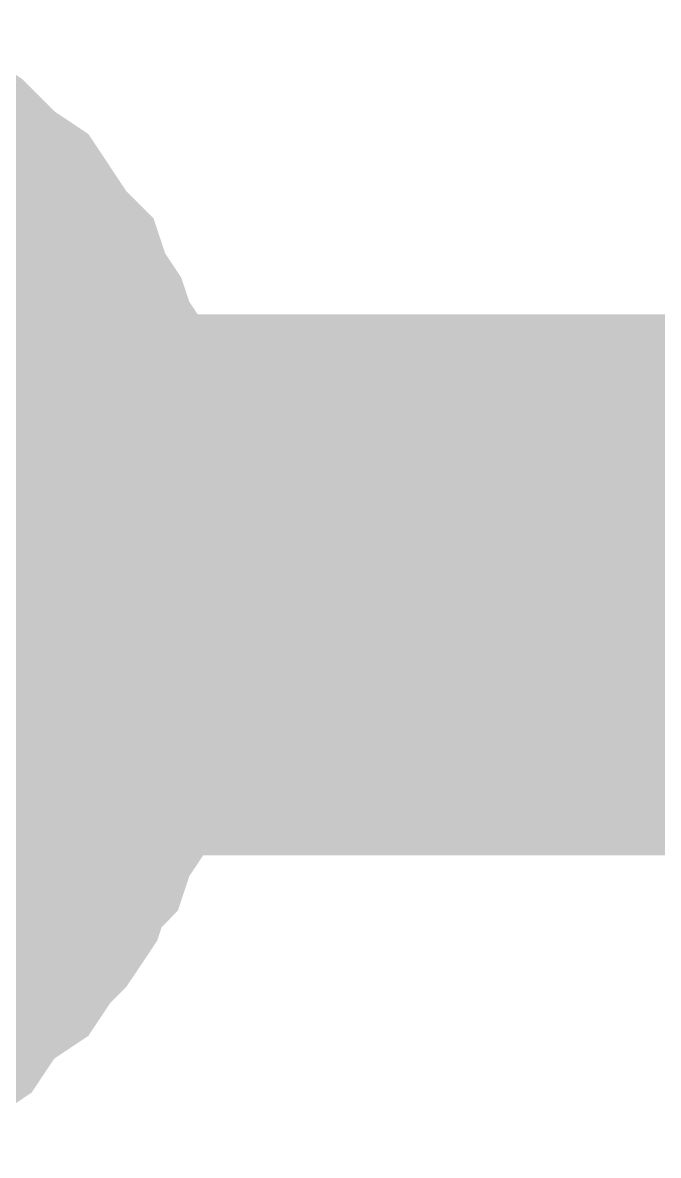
# Model space of a CAD drawing. Header units: inches. Extents: x 0 to 841, y 0 to 594.
# Drawn here: x 363.093 to 363.973, y 551.706 to 553.274 of the extents above; entities that cross this region are included whole.
import ezdxf

# ---------------------------------------------------------------- set-up
doc = ezdxf.new("R2010")
doc.units = ezdxf.units.IN
doc.layers.add('Sheet', color=255, linetype='Continuous')

msp = doc.modelspace()

# ---------------------------------------------------------------- linework, layer by layer
at = {"layer": 'Sheet'}
for points in [[(362.9294, 553.1243, 0.2997, 0.2997, 0), (362.9631, 553.1019, 0.2997, 0.2997, 0), (362.9968, 553.0794, 0.2997, 0.2997, 0), (363.0192, 553.0569, 0.2997, 0.2997, 0), (363.0417, 553.0345, 0.2997, 0.2997, 0), (363.0754, 553.012, 0.2997, 0.2997, 0), (363.0978, 552.9783, 0.2997, 0.2997, 0), (363.1203, 552.9446, 0.2997, 0.2997, 0), (363.1428, 552.9222, 0.2997, 0.2997, 0), (363.154, 552.8885, 0.2997, 0.2997, 0), (363.1764, 552.8548, 0.2997, 0.2997, 0), (363.1877, 552.8211, 0.2997, 0.2997, 0), (363.2101, 552.7874, 0.2997, 0.2997, 0), (363.2214, 552.7537, 0.2997, 0.2997, 0), (363.2326, 552.7201, 0.2997, 0.2997, 0), (363.2438, 552.6864, 0.2997, 0.2997, 0), (363.255, 552.6527, 0.2997, 0.2997, 0), (363.255, 552.6078, 0.2997, 0.2997, 0), (363.2663, 552.5741, 0.2997, 0.2997, 0), (363.2663, 552.5292, 0.2997, 0.2997, 0), (363.2663, 552.4955, 0.2997, 0.2997, 0)], [(362.9294, 553.1243, 0.2997, 0.2997, 0), (362.9631, 553.1019, 0.2997, 0.2997, 0), (362.9968, 553.0794, 0.2997, 0.2997, 0), (363.0192, 553.0569, 0.2997, 0.2997, 0), (363.0417, 553.0345, 0.2997, 0.2997, 0), (363.0754, 553.012, 0.2997, 0.2997, 0), (363.0978, 552.9783, 0.2997, 0.2997, 0), (363.1203, 552.9446, 0.2997, 0.2997, 0), (363.1428, 552.9222, 0.2997, 0.2997, 0), (363.154, 552.8885, 0.2997, 0.2997, 0), (363.1764, 552.8548, 0.2997, 0.2997, 0), (363.1877, 552.8211, 0.2997, 0.2997, 0), (363.2101, 552.7874, 0.2997, 0.2997, 0), (363.2214, 552.7537, 0.2997, 0.2997, 0), (363.2326, 552.7201, 0.2997, 0.2997, 0), (363.2438, 552.6864, 0.2997, 0.2997, 0), (363.255, 552.6527, 0.2997, 0.2997, 0), (363.255, 552.6078, 0.2997, 0.2997, 0), (363.2663, 552.5741, 0.2997, 0.2997, 0), (363.2663, 552.5292, 0.2997, 0.2997, 0), (363.2663, 552.4955, 0.2997, 0.2997, 0)], [(362.9294, 553.1243, 0.2997, 0.2997, 0), (362.9631, 553.1019, 0.2997, 0.2997, 0), (362.9968, 553.0794, 0.2997, 0.2997, 0), (363.0192, 553.0569, 0.2997, 0.2997, 0), (363.0417, 553.0345, 0.2997, 0.2997, 0), (363.0754, 553.012, 0.2997, 0.2997, 0), (363.0978, 552.9783, 0.2997, 0.2997, 0), (363.1203, 552.9446, 0.2997, 0.2997, 0), (363.1428, 552.9222, 0.2997, 0.2997, 0), (363.154, 552.8885, 0.2997, 0.2997, 0), (363.1764, 552.8548, 0.2997, 0.2997, 0), (363.1877, 552.8211, 0.2997, 0.2997, 0), (363.2101, 552.7874, 0.2997, 0.2997, 0), (363.2214, 552.7537, 0.2997, 0.2997, 0), (363.2326, 552.7201, 0.2997, 0.2997, 0), (363.2438, 552.6864, 0.2997, 0.2997, 0), (363.255, 552.6527, 0.2997, 0.2997, 0), (363.255, 552.6078, 0.2997, 0.2997, 0), (363.2663, 552.5741, 0.2997, 0.2997, 0), (363.2663, 552.5292, 0.2997, 0.2997, 0), (363.2663, 552.4955, 0.2997, 0.2997, 0)], [(363.0417, 553.0345, 0.0991, 0.0991, 0), (363.0754, 553.012, 0.0991, 0.0991, 0), (363.0978, 552.9783, 0.0991, 0.0991, 0), (363.1203, 552.9446, 0.0991, 0.0991, 0), (363.1428, 552.9222, 0.0991, 0.0991, 0), (363.154, 552.8885, 0.0991, 0.0991, 0), (363.1764, 552.8548, 0.0991, 0.0991, 0), (363.1877, 552.8211, 0.0991, 0.0991, 0), (363.2101, 552.7874, 0.0991, 0.0991, 0), (363.2214, 552.7537, 0.0991, 0.0991, 0), (363.2326, 552.7201, 0.0991, 0.0991, 0), (363.2438, 552.6864, 0.0991, 0.0991, 0), (363.255, 552.6527, 0.0991, 0.0991, 0), (363.255, 552.6078, 0.0991, 0.0991, 0), (363.2663, 552.5741, 0.0991, 0.0991, 0), (363.2663, 552.5292, 0.0991, 0.0991, 0), (363.2663, 552.4955, 0.0991, 0.0991, 0)], [(363.0417, 553.0345, 0.0991, 0.0991, 0), (363.0754, 553.012, 0.0991, 0.0991, 0), (363.0978, 552.9783, 0.0991, 0.0991, 0), (363.1203, 552.9446, 0.0991, 0.0991, 0), (363.1428, 552.9222, 0.0991, 0.0991, 0), (363.154, 552.8885, 0.0991, 0.0991, 0), (363.1764, 552.8548, 0.0991, 0.0991, 0), (363.1877, 552.8211, 0.0991, 0.0991, 0), (363.2101, 552.7874, 0.0991, 0.0991, 0), (363.2214, 552.7537, 0.0991, 0.0991, 0), (363.2326, 552.7201, 0.0991, 0.0991, 0), (363.2438, 552.6864, 0.0991, 0.0991, 0), (363.255, 552.6527, 0.0991, 0.0991, 0), (363.255, 552.6078, 0.0991, 0.0991, 0), (363.2663, 552.5741, 0.0991, 0.0991, 0), (363.2663, 552.5292, 0.0991, 0.0991, 0), (363.2663, 552.4955, 0.0991, 0.0991, 0)], [(363.0417, 553.0345, 0.0991, 0.0991, 0), (363.0754, 553.012, 0.0991, 0.0991, 0), (363.0978, 552.9783, 0.0991, 0.0991, 0), (363.1203, 552.9446, 0.0991, 0.0991, 0), (363.1428, 552.9222, 0.0991, 0.0991, 0), (363.154, 552.8885, 0.0991, 0.0991, 0), (363.1764, 552.8548, 0.0991, 0.0991, 0), (363.1877, 552.8211, 0.0991, 0.0991, 0), (363.2101, 552.7874, 0.0991, 0.0991, 0), (363.2214, 552.7537, 0.0991, 0.0991, 0), (363.2326, 552.7201, 0.0991, 0.0991, 0), (363.2438, 552.6864, 0.0991, 0.0991, 0), (363.255, 552.6527, 0.0991, 0.0991, 0), (363.255, 552.6078, 0.0991, 0.0991, 0), (363.2663, 552.5741, 0.0991, 0.0991, 0), (363.2663, 552.5292, 0.0991, 0.0991, 0), (363.2663, 552.4955, 0.0991, 0.0991, 0)], [(362.9294, 552.7762, 0.2997, 0.2997, 0), (362.9519, 552.7537, 0.2997, 0.2997, 0), (362.9631, 552.7425, 0.2997, 0.2997, 0), (362.9743, 552.7201, 0.2997, 0.2997, 0), (362.9743, 552.6976, 0.2997, 0.2997, 0), (362.9856, 552.6751, 0.2997, 0.2997, 0), (362.9968, 552.6414, 0.2997, 0.2997, 0), (363.008, 552.619, 0.2997, 0.2997, 0), (363.008, 552.5965, 0.2997, 0.2997, 0), (363.008, 552.5741, 0.2997, 0.2997, 0), (363.0192, 552.5516, 0.2997, 0.2997, 0), (363.0192, 552.5179, 0.2997, 0.2997, 0), (363.0192, 552.4955, 0.2997, 0.2997, 0)], [(362.9294, 552.7762, 0.2997, 0.2997, 0), (362.9519, 552.7537, 0.2997, 0.2997, 0), (362.9631, 552.7425, 0.2997, 0.2997, 0), (362.9743, 552.7201, 0.2997, 0.2997, 0), (362.9743, 552.6976, 0.2997, 0.2997, 0), (362.9856, 552.6751, 0.2997, 0.2997, 0), (362.9968, 552.6414, 0.2997, 0.2997, 0), (363.008, 552.619, 0.2997, 0.2997, 0), (363.008, 552.5965, 0.2997, 0.2997, 0), (363.008, 552.5741, 0.2997, 0.2997, 0), (363.0192, 552.5516, 0.2997, 0.2997, 0), (363.0192, 552.5179, 0.2997, 0.2997, 0), (363.0192, 552.4955, 0.2997, 0.2997, 0)], [(362.9294, 552.7762, 0.2997, 0.2997, 0), (362.9519, 552.7537, 0.2997, 0.2997, 0), (362.9631, 552.7425, 0.2997, 0.2997, 0), (362.9743, 552.7201, 0.2997, 0.2997, 0), (362.9743, 552.6976, 0.2997, 0.2997, 0), (362.9856, 552.6751, 0.2997, 0.2997, 0), (362.9968, 552.6414, 0.2997, 0.2997, 0), (363.008, 552.619, 0.2997, 0.2997, 0), (363.008, 552.5965, 0.2997, 0.2997, 0), (363.008, 552.5741, 0.2997, 0.2997, 0), (363.0192, 552.5516, 0.2997, 0.2997, 0), (363.0192, 552.5179, 0.2997, 0.2997, 0), (363.0192, 552.4955, 0.2997, 0.2997, 0)], [(345.0193, 552.4955, 0.7493, 0.7493, 0), (362.5139, 552.4955, 0.7493, 0.7493, 0), (380.0086, 552.4955, 0.7493, 0.7493, 0)], [(363.2663, 552.4955, 0.2997, 0.2997, 0), (363.2663, 552.4505, 0.2997, 0.2997, 0), (363.2663, 552.4169, 0.2997, 0.2997, 0), (363.255, 552.3832, 0.2997, 0.2997, 0), (363.255, 552.3382, 0.2997, 0.2997, 0), (363.2438, 552.3046, 0.2997, 0.2997, 0), (363.2326, 552.2709, 0.2997, 0.2997, 0), (363.2214, 552.226, 0.2997, 0.2997, 0), (363.2101, 552.1923, 0.2997, 0.2997, 0), (363.1877, 552.1586, 0.2997, 0.2997, 0), (363.1764, 552.1249, 0.2997, 0.2997, 0), (363.154, 552.1024, 0.2997, 0.2997, 0), (363.1428, 552.0687, 0.2997, 0.2997, 0), (363.1203, 552.0351, 0.2997, 0.2997, 0), (363.0978, 552.0126, 0.2997, 0.2997, 0), (363.0754, 551.9789, 0.2997, 0.2997, 0), (363.0417, 551.9564, 0.2997, 0.2997, 0), (363.0192, 551.934, 0.2997, 0.2997, 0), (362.9968, 551.9003, 0.2997, 0.2997, 0), (362.9631, 551.8778, 0.2997, 0.2997, 0), (362.9294, 551.8554, 0.2997, 0.2997, 0)], [(363.2663, 552.4955, 0.2997, 0.2997, 0), (363.2663, 552.4505, 0.2997, 0.2997, 0), (363.2663, 552.4169, 0.2997, 0.2997, 0), (363.255, 552.3832, 0.2997, 0.2997, 0), (363.255, 552.3382, 0.2997, 0.2997, 0), (363.2438, 552.3046, 0.2997, 0.2997, 0), (363.2326, 552.2709, 0.2997, 0.2997, 0), (363.2214, 552.226, 0.2997, 0.2997, 0), (363.2101, 552.1923, 0.2997, 0.2997, 0), (363.1877, 552.1586, 0.2997, 0.2997, 0), (363.1764, 552.1249, 0.2997, 0.2997, 0), (363.154, 552.1024, 0.2997, 0.2997, 0), (363.1428, 552.0687, 0.2997, 0.2997, 0), (363.1203, 552.0351, 0.2997, 0.2997, 0), (363.0978, 552.0126, 0.2997, 0.2997, 0), (363.0754, 551.9789, 0.2997, 0.2997, 0), (363.0417, 551.9564, 0.2997, 0.2997, 0), (363.0192, 551.934, 0.2997, 0.2997, 0), (362.9968, 551.9003, 0.2997, 0.2997, 0), (362.9631, 551.8778, 0.2997, 0.2997, 0), (362.9294, 551.8554, 0.2997, 0.2997, 0)], [(363.2663, 552.4955, 0.2997, 0.2997, 0), (363.2663, 552.4505, 0.2997, 0.2997, 0), (363.2663, 552.4169, 0.2997, 0.2997, 0), (363.255, 552.3832, 0.2997, 0.2997, 0), (363.255, 552.3382, 0.2997, 0.2997, 0), (363.2438, 552.3046, 0.2997, 0.2997, 0), (363.2326, 552.2709, 0.2997, 0.2997, 0), (363.2214, 552.226, 0.2997, 0.2997, 0), (363.2101, 552.1923, 0.2997, 0.2997, 0), (363.1877, 552.1586, 0.2997, 0.2997, 0), (363.1764, 552.1249, 0.2997, 0.2997, 0), (363.154, 552.1024, 0.2997, 0.2997, 0), (363.1428, 552.0687, 0.2997, 0.2997, 0), (363.1203, 552.0351, 0.2997, 0.2997, 0), (363.0978, 552.0126, 0.2997, 0.2997, 0), (363.0754, 551.9789, 0.2997, 0.2997, 0), (363.0417, 551.9564, 0.2997, 0.2997, 0), (363.0192, 551.934, 0.2997, 0.2997, 0), (362.9968, 551.9003, 0.2997, 0.2997, 0), (362.9631, 551.8778, 0.2997, 0.2997, 0), (362.9294, 551.8554, 0.2997, 0.2997, 0)], [(363.0192, 552.4955, 0.2997, 0.2997, 0), (363.0192, 552.473, 0.2997, 0.2997, 0), (363.0192, 552.4393, 0.2997, 0.2997, 0), (363.008, 552.4169, 0.2997, 0.2997, 0), (363.008, 552.3944, 0.2997, 0.2997, 0), (363.008, 552.3719, 0.2997, 0.2997, 0), (362.9968, 552.3495, 0.2997, 0.2997, 0), (362.9856, 552.3158, 0.2997, 0.2997, 0), (362.9743, 552.2933, 0.2997, 0.2997, 0), (362.9743, 552.2709, 0.2997, 0.2997, 0), (362.9631, 552.2484, 0.2997, 0.2997, 0), (362.9519, 552.2372, 0.2997, 0.2997, 0), (362.9294, 552.2147, 0.2997, 0.2997, 0)], [(363.0192, 552.4955, 0.2997, 0.2997, 0), (363.0192, 552.473, 0.2997, 0.2997, 0), (363.0192, 552.4393, 0.2997, 0.2997, 0), (363.008, 552.4169, 0.2997, 0.2997, 0), (363.008, 552.3944, 0.2997, 0.2997, 0), (363.008, 552.3719, 0.2997, 0.2997, 0), (362.9968, 552.3495, 0.2997, 0.2997, 0), (362.9856, 552.3158, 0.2997, 0.2997, 0), (362.9743, 552.2933, 0.2997, 0.2997, 0), (362.9743, 552.2709, 0.2997, 0.2997, 0), (362.9631, 552.2484, 0.2997, 0.2997, 0), (362.9519, 552.2372, 0.2997, 0.2997, 0), (362.9294, 552.2147, 0.2997, 0.2997, 0)], [(363.0192, 552.4955, 0.2997, 0.2997, 0), (363.0192, 552.473, 0.2997, 0.2997, 0), (363.0192, 552.4393, 0.2997, 0.2997, 0), (363.008, 552.4169, 0.2997, 0.2997, 0), (363.008, 552.3944, 0.2997, 0.2997, 0), (363.008, 552.3719, 0.2997, 0.2997, 0), (362.9968, 552.3495, 0.2997, 0.2997, 0), (362.9856, 552.3158, 0.2997, 0.2997, 0), (362.9743, 552.2933, 0.2997, 0.2997, 0), (362.9743, 552.2709, 0.2997, 0.2997, 0), (362.9631, 552.2484, 0.2997, 0.2997, 0), (362.9519, 552.2372, 0.2997, 0.2997, 0), (362.9294, 552.2147, 0.2997, 0.2997, 0)], [(363.0192, 552.4955, 0.2997, 0.2997, 0), (363.0192, 552.4955, 0.2997, 0.2997, 0), (363.0192, 552.4955, 0.2997, 0.2997, 0), (363.0192, 552.4955, 0.2997, 0.2997, 0), (363.0192, 552.4955, 0.2997, 0.2997, 0), (363.0192, 552.4955, 0.2997, 0.2997, 0), (363.0192, 552.4955, 0.2997, 0.2997, 0), (363.0192, 552.4955, 0.2997, 0.2997, 0), (363.0192, 552.4955, 0.2997, 0.2997, 0), (363.0192, 552.4955, 0.2997, 0.2997, 0), (363.0192, 552.4955, 0.2997, 0.2997, 0), (363.0192, 552.4955, 0.2997, 0.2997, 0), (363.0192, 552.4955, 0.2997, 0.2997, 0), (363.0192, 552.4955, 0.2997, 0.2997, 0), (363.0192, 552.4955, 0.2997, 0.2997, 0), (363.0192, 552.4955, 0.2997, 0.2997, 0), (363.0192, 552.4955, 0.2997, 0.2997, 0), (363.0192, 552.4955, 0.2997, 0.2997, 0), (363.0192, 552.4955, 0.2997, 0.2997, 0), (363.0192, 552.4955, 0.2997, 0.2997, 0), (363.0192, 552.4955, 0.2997, 0.2997, 0), (363.0192, 552.4955, 0.2997, 0.2997, 0), (363.0192, 552.4955, 0.2997, 0.2997, 0), (363.0192, 552.4955, 0.2997, 0.2997, 0), (363.0192, 552.4955, 0.2997, 0.2997, 0), (363.0192, 552.4955, 0.2997, 0.2997, 0), (363.0192, 552.4955, 0.2997, 0.2997, 0), (363.0192, 552.4955, 0.2997, 0.2997, 0), (363.0192, 552.4955, 0.2997, 0.2997, 0), (363.0192, 552.4955, 0.2997, 0.2997, 0), (363.0192, 552.4955, 0.2997, 0.2997, 0), (363.0192, 552.4955, 0.2997, 0.2997, 0), (363.0192, 552.4955, 0.2997, 0.2997, 0)], [(363.0192, 552.4955, 0.2997, 0.2997, 0), (363.0192, 552.4955, 0.2997, 0.2997, 0)], [(363.0192, 552.4955, 0.2997, 0.2997, 0), (363.0192, 552.4955, 0.2997, 0.2997, 0), (363.0192, 552.4955, 0.2997, 0.2997, 0), (363.0192, 552.4955, 0.2997, 0.2997, 0), (363.0192, 552.4955, 0.2997, 0.2997, 0), (363.0192, 552.4955, 0.2997, 0.2997, 0), (363.0192, 552.4955, 0.2997, 0.2997, 0), (363.0192, 552.4955, 0.2997, 0.2997, 0), (363.0192, 552.4955, 0.2997, 0.2997, 0), (363.0192, 552.4955, 0.2997, 0.2997, 0), (363.0192, 552.4955, 0.2997, 0.2997, 0), (363.0192, 552.4955, 0.2997, 0.2997, 0), (363.0192, 552.4955, 0.2997, 0.2997, 0), (363.0192, 552.4955, 0.2997, 0.2997, 0), (363.0192, 552.4955, 0.2997, 0.2997, 0), (363.0192, 552.4955, 0.2997, 0.2997, 0), (363.0192, 552.4955, 0.2997, 0.2997, 0), (363.0192, 552.4955, 0.2997, 0.2997, 0), (363.0192, 552.4955, 0.2997, 0.2997, 0), (363.0192, 552.4955, 0.2997, 0.2997, 0), (363.0192, 552.4955, 0.2997, 0.2997, 0), (363.0192, 552.4955, 0.2997, 0.2997, 0), (363.0192, 552.4955, 0.2997, 0.2997, 0), (363.0192, 552.4955, 0.2997, 0.2997, 0), (363.0192, 552.4955, 0.2997, 0.2997, 0), (363.0192, 552.4955, 0.2997, 0.2997, 0), (363.0192, 552.4955, 0.2997, 0.2997, 0), (363.0192, 552.4955, 0.2997, 0.2997, 0), (363.0192, 552.4955, 0.2997, 0.2997, 0), (363.0192, 552.4955, 0.2997, 0.2997, 0), (363.0192, 552.4955, 0.2997, 0.2997, 0), (363.0192, 552.4955, 0.2997, 0.2997, 0), (363.0192, 552.4955, 0.2997, 0.2997, 0)], [(363.0192, 552.4955, 0.2997, 0.2997, 0), (363.0192, 552.4955, 0.2997, 0.2997, 0)], [(363.0192, 552.4955, 0.2997, 0.2997, 0), (363.0192, 552.4955, 0.2997, 0.2997, 0), (363.0192, 552.4955, 0.2997, 0.2997, 0), (363.0192, 552.4955, 0.2997, 0.2997, 0), (363.0192, 552.4955, 0.2997, 0.2997, 0), (363.0192, 552.4955, 0.2997, 0.2997, 0), (363.0192, 552.4955, 0.2997, 0.2997, 0), (363.0192, 552.4955, 0.2997, 0.2997, 0), (363.0192, 552.4955, 0.2997, 0.2997, 0), (363.0192, 552.4955, 0.2997, 0.2997, 0), (363.0192, 552.4955, 0.2997, 0.2997, 0), (363.0192, 552.4955, 0.2997, 0.2997, 0), (363.0192, 552.4955, 0.2997, 0.2997, 0), (363.0192, 552.4955, 0.2997, 0.2997, 0), (363.0192, 552.4955, 0.2997, 0.2997, 0), (363.0192, 552.4955, 0.2997, 0.2997, 0), (363.0192, 552.4955, 0.2997, 0.2997, 0), (363.0192, 552.4955, 0.2997, 0.2997, 0), (363.0192, 552.4955, 0.2997, 0.2997, 0), (363.0192, 552.4955, 0.2997, 0.2997, 0), (363.0192, 552.4955, 0.2997, 0.2997, 0), (363.0192, 552.4955, 0.2997, 0.2997, 0), (363.0192, 552.4955, 0.2997, 0.2997, 0), (363.0192, 552.4955, 0.2997, 0.2997, 0), (363.0192, 552.4955, 0.2997, 0.2997, 0), (363.0192, 552.4955, 0.2997, 0.2997, 0), (363.0192, 552.4955, 0.2997, 0.2997, 0), (363.0192, 552.4955, 0.2997, 0.2997, 0), (363.0192, 552.4955, 0.2997, 0.2997, 0), (363.0192, 552.4955, 0.2997, 0.2997, 0), (363.0192, 552.4955, 0.2997, 0.2997, 0), (363.0192, 552.4955, 0.2997, 0.2997, 0), (363.0192, 552.4955, 0.2997, 0.2997, 0)], [(363.0192, 552.4955, 0.2997, 0.2997, 0), (363.0192, 552.4955, 0.2997, 0.2997, 0)], [(363.2663, 552.4955, 0.2997, 0.2997, 0), (363.2663, 552.4955, 0.2997, 0.2997, 0), (363.2663, 552.4955, 0.2997, 0.2997, 0), (363.2663, 552.4955, 0.2997, 0.2997, 0), (363.2663, 552.4955, 0.2997, 0.2997, 0), (363.2663, 552.4955, 0.2997, 0.2997, 0), (363.2663, 552.4955, 0.2997, 0.2997, 0), (363.2663, 552.4955, 0.2997, 0.2997, 0), (363.2663, 552.4955, 0.2997, 0.2997, 0), (363.2663, 552.4955, 0.2997, 0.2997, 0), (363.2663, 552.4955, 0.2997, 0.2997, 0), (363.2663, 552.4955, 0.2997, 0.2997, 0), (363.2663, 552.4955, 0.2997, 0.2997, 0), (363.2663, 552.4955, 0.2997, 0.2997, 0), (363.2663, 552.4955, 0.2997, 0.2997, 0), (363.2663, 552.4955, 0.2997, 0.2997, 0), (363.2663, 552.4955, 0.2997, 0.2997, 0), (363.2663, 552.4955, 0.2997, 0.2997, 0), (363.2663, 552.4955, 0.2997, 0.2997, 0), (363.2663, 552.4955, 0.2997, 0.2997, 0), (363.2663, 552.4955, 0.2997, 0.2997, 0), (363.2663, 552.4955, 0.2997, 0.2997, 0), (363.2663, 552.4955, 0.2997, 0.2997, 0), (363.2663, 552.4955, 0.2997, 0.2997, 0), (363.2663, 552.4955, 0.2997, 0.2997, 0), (363.2663, 552.4955, 0.2997, 0.2997, 0), (363.2663, 552.4955, 0.2997, 0.2997, 0), (363.2663, 552.4955, 0.2997, 0.2997, 0), (363.2663, 552.4955, 0.2997, 0.2997, 0), (363.2663, 552.4955, 0.2997, 0.2997, 0), (363.2663, 552.4955, 0.2997, 0.2997, 0), (363.2663, 552.4955, 0.2997, 0.2997, 0), (363.2663, 552.4955, 0.2997, 0.2997, 0)], [(363.2663, 552.4955, 0.2997, 0.2997, 0), (363.2663, 552.4955, 0.2997, 0.2997, 0)], [(363.2663, 552.4955, 0.2997, 0.2997, 0), (363.2663, 552.4955, 0.2997, 0.2997, 0), (363.2663, 552.4955, 0.2997, 0.2997, 0), (363.2663, 552.4955, 0.2997, 0.2997, 0), (363.2663, 552.4955, 0.2997, 0.2997, 0), (363.2663, 552.4955, 0.2997, 0.2997, 0), (363.2663, 552.4955, 0.2997, 0.2997, 0), (363.2663, 552.4955, 0.2997, 0.2997, 0), (363.2663, 552.4955, 0.2997, 0.2997, 0), (363.2663, 552.4955, 0.2997, 0.2997, 0), (363.2663, 552.4955, 0.2997, 0.2997, 0), (363.2663, 552.4955, 0.2997, 0.2997, 0), (363.2663, 552.4955, 0.2997, 0.2997, 0), (363.2663, 552.4955, 0.2997, 0.2997, 0), (363.2663, 552.4955, 0.2997, 0.2997, 0), (363.2663, 552.4955, 0.2997, 0.2997, 0), (363.2663, 552.4955, 0.2997, 0.2997, 0), (363.2663, 552.4955, 0.2997, 0.2997, 0), (363.2663, 552.4955, 0.2997, 0.2997, 0), (363.2663, 552.4955, 0.2997, 0.2997, 0), (363.2663, 552.4955, 0.2997, 0.2997, 0), (363.2663, 552.4955, 0.2997, 0.2997, 0), (363.2663, 552.4955, 0.2997, 0.2997, 0), (363.2663, 552.4955, 0.2997, 0.2997, 0), (363.2663, 552.4955, 0.2997, 0.2997, 0), (363.2663, 552.4955, 0.2997, 0.2997, 0), (363.2663, 552.4955, 0.2997, 0.2997, 0), (363.2663, 552.4955, 0.2997, 0.2997, 0), (363.2663, 552.4955, 0.2997, 0.2997, 0), (363.2663, 552.4955, 0.2997, 0.2997, 0), (363.2663, 552.4955, 0.2997, 0.2997, 0), (363.2663, 552.4955, 0.2997, 0.2997, 0), (363.2663, 552.4955, 0.2997, 0.2997, 0)], [(363.2663, 552.4955, 0.2997, 0.2997, 0), (363.2663, 552.4955, 0.2997, 0.2997, 0)], [(363.2663, 552.4955, 0.2997, 0.2997, 0), (363.2663, 552.4955, 0.2997, 0.2997, 0), (363.2663, 552.4955, 0.2997, 0.2997, 0), (363.2663, 552.4955, 0.2997, 0.2997, 0), (363.2663, 552.4955, 0.2997, 0.2997, 0), (363.2663, 552.4955, 0.2997, 0.2997, 0), (363.2663, 552.4955, 0.2997, 0.2997, 0), (363.2663, 552.4955, 0.2997, 0.2997, 0), (363.2663, 552.4955, 0.2997, 0.2997, 0), (363.2663, 552.4955, 0.2997, 0.2997, 0), (363.2663, 552.4955, 0.2997, 0.2997, 0), (363.2663, 552.4955, 0.2997, 0.2997, 0), (363.2663, 552.4955, 0.2997, 0.2997, 0), (363.2663, 552.4955, 0.2997, 0.2997, 0), (363.2663, 552.4955, 0.2997, 0.2997, 0), (363.2663, 552.4955, 0.2997, 0.2997, 0), (363.2663, 552.4955, 0.2997, 0.2997, 0), (363.2663, 552.4955, 0.2997, 0.2997, 0), (363.2663, 552.4955, 0.2997, 0.2997, 0), (363.2663, 552.4955, 0.2997, 0.2997, 0), (363.2663, 552.4955, 0.2997, 0.2997, 0), (363.2663, 552.4955, 0.2997, 0.2997, 0), (363.2663, 552.4955, 0.2997, 0.2997, 0), (363.2663, 552.4955, 0.2997, 0.2997, 0), (363.2663, 552.4955, 0.2997, 0.2997, 0), (363.2663, 552.4955, 0.2997, 0.2997, 0), (363.2663, 552.4955, 0.2997, 0.2997, 0), (363.2663, 552.4955, 0.2997, 0.2997, 0), (363.2663, 552.4955, 0.2997, 0.2997, 0), (363.2663, 552.4955, 0.2997, 0.2997, 0), (363.2663, 552.4955, 0.2997, 0.2997, 0), (363.2663, 552.4955, 0.2997, 0.2997, 0), (363.2663, 552.4955, 0.2997, 0.2997, 0)], [(363.2663, 552.4955, 0.2997, 0.2997, 0), (363.2663, 552.4955, 0.2997, 0.2997, 0)], [(363.2663, 552.4955, 0.0991, 0.0991, 0), (363.2663, 552.4505, 0.0991, 0.0991, 0), (363.2663, 552.4169, 0.0991, 0.0991, 0), (363.255, 552.3832, 0.0991, 0.0991, 0), (363.255, 552.3382, 0.0991, 0.0991, 0), (363.2438, 552.3046, 0.0991, 0.0991, 0), (363.2326, 552.2709, 0.0991, 0.0991, 0), (363.2214, 552.226, 0.0991, 0.0991, 0), (363.2101, 552.1923, 0.0991, 0.0991, 0), (363.1877, 552.1586, 0.0991, 0.0991, 0), (363.1764, 552.1249, 0.0991, 0.0991, 0), (363.154, 552.1024, 0.0991, 0.0991, 0), (363.1428, 552.0687, 0.0991, 0.0991, 0), (363.1203, 552.0351, 0.0991, 0.0991, 0), (363.0978, 552.0126, 0.0991, 0.0991, 0), (363.0754, 551.9789, 0.0991, 0.0991, 0), (363.0417, 551.9564, 0.0991, 0.0991, 0)], [(363.2663, 552.4955, 0.0991, 0.0991, 0), (363.2663, 552.4505, 0.0991, 0.0991, 0), (363.2663, 552.4169, 0.0991, 0.0991, 0), (363.255, 552.3832, 0.0991, 0.0991, 0), (363.255, 552.3382, 0.0991, 0.0991, 0), (363.2438, 552.3046, 0.0991, 0.0991, 0), (363.2326, 552.2709, 0.0991, 0.0991, 0), (363.2214, 552.226, 0.0991, 0.0991, 0), (363.2101, 552.1923, 0.0991, 0.0991, 0), (363.1877, 552.1586, 0.0991, 0.0991, 0), (363.1764, 552.1249, 0.0991, 0.0991, 0), (363.154, 552.1024, 0.0991, 0.0991, 0), (363.1428, 552.0687, 0.0991, 0.0991, 0), (363.1203, 552.0351, 0.0991, 0.0991, 0), (363.0978, 552.0126, 0.0991, 0.0991, 0), (363.0754, 551.9789, 0.0991, 0.0991, 0), (363.0417, 551.9564, 0.0991, 0.0991, 0)], [(363.2663, 552.4955, 0.0991, 0.0991, 0), (363.2663, 552.4505, 0.0991, 0.0991, 0), (363.2663, 552.4169, 0.0991, 0.0991, 0), (363.255, 552.3832, 0.0991, 0.0991, 0), (363.255, 552.3382, 0.0991, 0.0991, 0), (363.2438, 552.3046, 0.0991, 0.0991, 0), (363.2326, 552.2709, 0.0991, 0.0991, 0), (363.2214, 552.226, 0.0991, 0.0991, 0), (363.2101, 552.1923, 0.0991, 0.0991, 0), (363.1877, 552.1586, 0.0991, 0.0991, 0), (363.1764, 552.1249, 0.0991, 0.0991, 0), (363.154, 552.1024, 0.0991, 0.0991, 0), (363.1428, 552.0687, 0.0991, 0.0991, 0), (363.1203, 552.0351, 0.0991, 0.0991, 0), (363.0978, 552.0126, 0.0991, 0.0991, 0), (363.0754, 551.9789, 0.0991, 0.0991, 0), (363.0417, 551.9564, 0.0991, 0.0991, 0)], [(363.2663, 552.4955, 0.0991, 0.0991, 0), (363.2663, 552.4955, 0.0991, 0.0991, 0), (363.2663, 552.4955, 0.0991, 0.0991, 0), (363.2663, 552.4955, 0.0991, 0.0991, 0), (363.2663, 552.4955, 0.0991, 0.0991, 0), (363.2663, 552.4955, 0.0991, 0.0991, 0), (363.2663, 552.4955, 0.0991, 0.0991, 0), (363.2663, 552.4955, 0.0991, 0.0991, 0), (363.2663, 552.4955, 0.0991, 0.0991, 0), (363.2663, 552.4955, 0.0991, 0.0991, 0), (363.2663, 552.4955, 0.0991, 0.0991, 0), (363.2663, 552.4955, 0.0991, 0.0991, 0), (363.2663, 552.4955, 0.0991, 0.0991, 0), (363.2663, 552.4955, 0.0991, 0.0991, 0), (363.2663, 552.4955, 0.0991, 0.0991, 0), (363.2663, 552.4955, 0.0991, 0.0991, 0), (363.2663, 552.4955, 0.0991, 0.0991, 0), (363.2663, 552.4955, 0.0991, 0.0991, 0), (363.2663, 552.4955, 0.0991, 0.0991, 0), (363.2663, 552.4955, 0.0991, 0.0991, 0), (363.2663, 552.4955, 0.0991, 0.0991, 0), (363.2663, 552.4955, 0.0991, 0.0991, 0), (363.2663, 552.4955, 0.0991, 0.0991, 0), (363.2663, 552.4955, 0.0991, 0.0991, 0), (363.2663, 552.4955, 0.0991, 0.0991, 0), (363.2663, 552.4955, 0.0991, 0.0991, 0), (363.2663, 552.4955, 0.0991, 0.0991, 0), (363.2663, 552.4955, 0.0991, 0.0991, 0), (363.2663, 552.4955, 0.0991, 0.0991, 0), (363.2663, 552.4955, 0.0991, 0.0991, 0), (363.2663, 552.4955, 0.0991, 0.0991, 0), (363.2663, 552.4955, 0.0991, 0.0991, 0), (363.2663, 552.4955, 0.0991, 0.0991, 0)], [(363.2663, 552.4955, 0.0991, 0.0991, 0), (363.2663, 552.4955, 0.0991, 0.0991, 0)], [(363.2663, 552.4955, 0.0991, 0.0991, 0), (363.2663, 552.4955, 0.0991, 0.0991, 0), (363.2663, 552.4955, 0.0991, 0.0991, 0), (363.2663, 552.4955, 0.0991, 0.0991, 0), (363.2663, 552.4955, 0.0991, 0.0991, 0), (363.2663, 552.4955, 0.0991, 0.0991, 0), (363.2663, 552.4955, 0.0991, 0.0991, 0), (363.2663, 552.4955, 0.0991, 0.0991, 0), (363.2663, 552.4955, 0.0991, 0.0991, 0), (363.2663, 552.4955, 0.0991, 0.0991, 0), (363.2663, 552.4955, 0.0991, 0.0991, 0), (363.2663, 552.4955, 0.0991, 0.0991, 0), (363.2663, 552.4955, 0.0991, 0.0991, 0), (363.2663, 552.4955, 0.0991, 0.0991, 0), (363.2663, 552.4955, 0.0991, 0.0991, 0), (363.2663, 552.4955, 0.0991, 0.0991, 0), (363.2663, 552.4955, 0.0991, 0.0991, 0), (363.2663, 552.4955, 0.0991, 0.0991, 0), (363.2663, 552.4955, 0.0991, 0.0991, 0), (363.2663, 552.4955, 0.0991, 0.0991, 0), (363.2663, 552.4955, 0.0991, 0.0991, 0), (363.2663, 552.4955, 0.0991, 0.0991, 0), (363.2663, 552.4955, 0.0991, 0.0991, 0), (363.2663, 552.4955, 0.0991, 0.0991, 0), (363.2663, 552.4955, 0.0991, 0.0991, 0), (363.2663, 552.4955, 0.0991, 0.0991, 0), (363.2663, 552.4955, 0.0991, 0.0991, 0), (363.2663, 552.4955, 0.0991, 0.0991, 0), (363.2663, 552.4955, 0.0991, 0.0991, 0), (363.2663, 552.4955, 0.0991, 0.0991, 0), (363.2663, 552.4955, 0.0991, 0.0991, 0), (363.2663, 552.4955, 0.0991, 0.0991, 0), (363.2663, 552.4955, 0.0991, 0.0991, 0)], [(363.2663, 552.4955, 0.0991, 0.0991, 0), (363.2663, 552.4955, 0.0991, 0.0991, 0)], [(363.2663, 552.4955, 0.0991, 0.0991, 0), (363.2663, 552.4955, 0.0991, 0.0991, 0), (363.2663, 552.4955, 0.0991, 0.0991, 0), (363.2663, 552.4955, 0.0991, 0.0991, 0), (363.2663, 552.4955, 0.0991, 0.0991, 0), (363.2663, 552.4955, 0.0991, 0.0991, 0), (363.2663, 552.4955, 0.0991, 0.0991, 0), (363.2663, 552.4955, 0.0991, 0.0991, 0), (363.2663, 552.4955, 0.0991, 0.0991, 0), (363.2663, 552.4955, 0.0991, 0.0991, 0), (363.2663, 552.4955, 0.0991, 0.0991, 0), (363.2663, 552.4955, 0.0991, 0.0991, 0), (363.2663, 552.4955, 0.0991, 0.0991, 0), (363.2663, 552.4955, 0.0991, 0.0991, 0), (363.2663, 552.4955, 0.0991, 0.0991, 0), (363.2663, 552.4955, 0.0991, 0.0991, 0), (363.2663, 552.4955, 0.0991, 0.0991, 0), (363.2663, 552.4955, 0.0991, 0.0991, 0), (363.2663, 552.4955, 0.0991, 0.0991, 0), (363.2663, 552.4955, 0.0991, 0.0991, 0), (363.2663, 552.4955, 0.0991, 0.0991, 0), (363.2663, 552.4955, 0.0991, 0.0991, 0), (363.2663, 552.4955, 0.0991, 0.0991, 0), (363.2663, 552.4955, 0.0991, 0.0991, 0), (363.2663, 552.4955, 0.0991, 0.0991, 0), (363.2663, 552.4955, 0.0991, 0.0991, 0), (363.2663, 552.4955, 0.0991, 0.0991, 0), (363.2663, 552.4955, 0.0991, 0.0991, 0), (363.2663, 552.4955, 0.0991, 0.0991, 0), (363.2663, 552.4955, 0.0991, 0.0991, 0), (363.2663, 552.4955, 0.0991, 0.0991, 0), (363.2663, 552.4955, 0.0991, 0.0991, 0), (363.2663, 552.4955, 0.0991, 0.0991, 0)], [(363.2663, 552.4955, 0.0991, 0.0991, 0), (363.2663, 552.4955, 0.0991, 0.0991, 0)]]:
    msp.add_lwpolyline(points, format="xyseb", dxfattribs=at)

doc.saveas('drawing.dxf')
